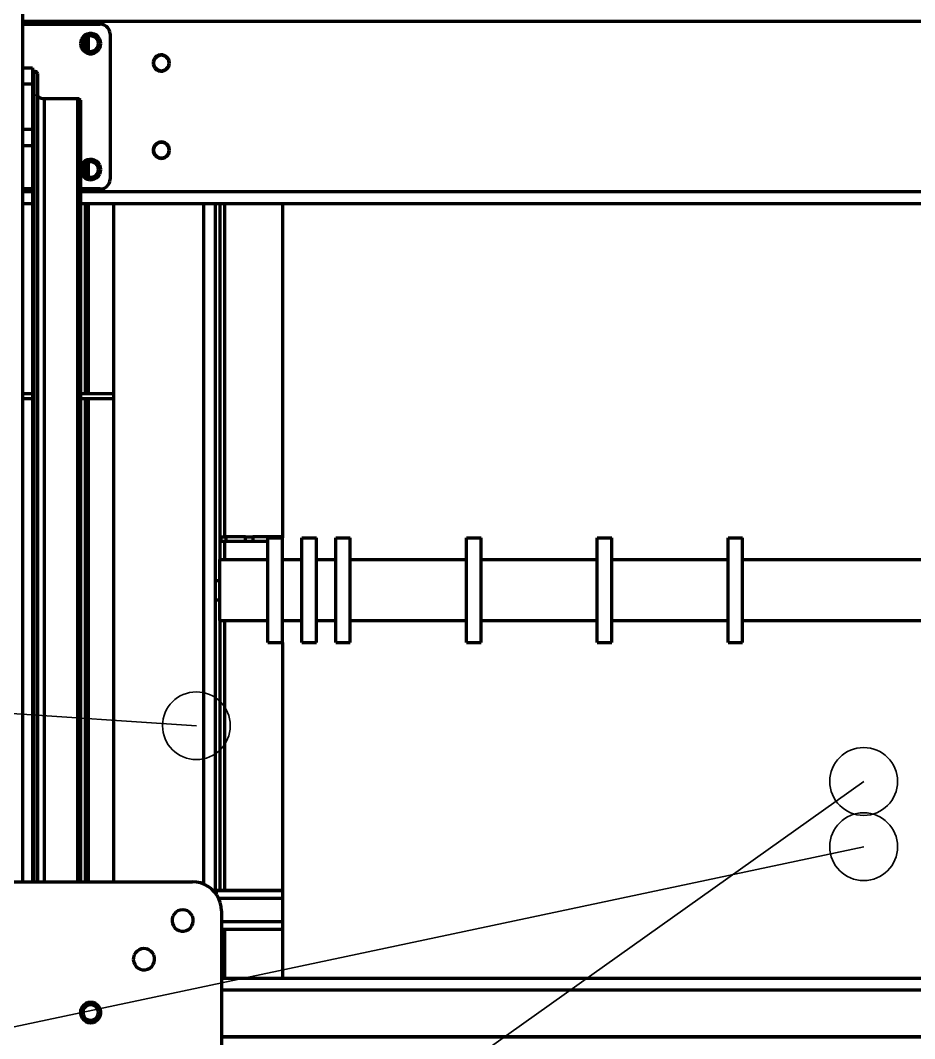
# Model space of a CAD drawing. Header units: millimetres. Extents: x 0 to 594, y 0 to 420.
# Drawn here: x 44.63 to 63.09, y 327.14 to 348.16 of the extents above; entities that cross this region are included whole.
import ezdxf

# ---------------------------------------------------------------- set-up
doc = ezdxf.new("R2010")
doc.units = ezdxf.units.MM

msp = doc.modelspace()

# ---------------------------------------------------------------- linework, layer by layer
at = {"color": 1, "lineweight": 70}
for p, q in [((44.68, 330.38), (44.68, 367.38)), ((79.4, 348.14), (44.68, 348.14)), ((44.68, 348.08), (46.28, 348.08)), ((46.325, 348.075), (46.28, 348.08)), ((46.006, 347.877), (45.961, 347.853)), ((46.055, 347.889), (46.006, 347.877)), ((46.105, 347.889), (46.055, 347.889)), ((46.154, 347.877), (46.105, 347.889)), ((46.199, 347.853), (46.154, 347.877)), ((46.367, 348.061), (46.325, 348.075)), ((46.405, 348.037), (46.367, 348.061)), ((46.436, 348.005), (46.405, 348.037)), ((46.46, 347.967), (46.436, 348.005)), ((46.475, 347.925), (46.46, 347.967)), ((46.48, 347.88), (46.475, 347.925)), ((46.48, 347.88), (46.48, 344.88)), ((45.876, 347.731), (45.87, 347.68)), ((45.87, 347.68), (45.876, 347.63)), ((45.894, 347.778), (45.876, 347.731)), ((45.923, 347.82), (45.894, 347.778)), ((45.924, 347.748), (45.912, 347.704)), ((45.912, 347.704), (45.912, 347.657)), ((45.933, 347.744), (45.921, 347.702)), ((45.921, 347.702), (45.921, 347.659)), ((45.961, 347.853), (45.923, 347.82)), ((45.948, 347.788), (45.924, 347.748)), ((45.956, 347.781), (45.933, 347.744)), ((45.982, 347.819), (45.948, 347.788)), ((45.988, 347.811), (45.956, 347.781)), ((45.975, 347.56), (45.975, 347.801)), ((46.023, 347.841), (45.982, 347.819)), ((46.026, 347.831), (45.988, 347.811)), ((46.016, 347.534), (46.016, 347.827)), ((46.068, 347.85), (46.023, 347.841)), ((46.069, 347.84), (46.026, 347.831)), ((46.033, 347.528), (46.033, 347.833)), ((46.115, 347.847), (46.068, 347.85)), ((46.113, 347.837), (46.069, 347.84)), ((46.154, 347.823), (46.113, 347.837)), ((46.158, 347.831), (46.115, 347.847)), ((46.189, 347.797), (46.154, 347.823)), ((46.196, 347.805), (46.158, 347.831)), ((46.217, 347.764), (46.189, 347.797)), ((46.225, 347.769), (46.196, 347.805)), ((46.237, 347.82), (46.199, 347.853)), ((46.234, 347.724), (46.217, 347.764)), ((46.244, 347.726), (46.225, 347.769)), ((46.24, 347.68), (46.234, 347.724)), ((46.234, 347.637), (46.24, 347.68)), ((46.266, 347.778), (46.237, 347.82)), ((46.25, 347.68), (46.244, 347.726)), ((46.244, 347.635), (46.25, 347.68)), ((46.284, 347.731), (46.266, 347.778)), ((46.29, 347.68), (46.284, 347.731)), ((46.284, 347.63), (46.29, 347.68)), ((45.876, 347.63), (45.894, 347.583)), ((45.894, 347.583), (45.923, 347.541)), ((45.912, 347.657), (45.924, 347.613)), ((45.921, 347.659), (45.933, 347.617)), ((45.923, 347.541), (45.961, 347.508)), ((45.924, 347.613), (45.948, 347.573)), ((45.933, 347.617), (45.956, 347.58)), ((45.948, 347.573), (45.982, 347.542)), ((45.956, 347.58), (45.988, 347.55)), ((45.961, 347.508), (46.006, 347.484)), ((45.982, 347.542), (46.023, 347.52)), ((45.988, 347.55), (46.026, 347.53)), ((46.006, 347.484), (46.055, 347.472)), ((46.023, 347.52), (46.068, 347.511)), ((46.026, 347.53), (46.069, 347.521)), ((46.055, 347.472), (46.105, 347.472)), ((46.068, 347.511), (46.115, 347.514)), ((46.069, 347.521), (46.113, 347.524)), ((46.105, 347.472), (46.154, 347.484)), ((46.113, 347.524), (46.154, 347.538)), ((46.115, 347.514), (46.158, 347.53)), ((46.154, 347.538), (46.189, 347.564)), ((46.154, 347.484), (46.199, 347.508)), ((46.158, 347.53), (46.196, 347.556)), ((46.189, 347.564), (46.217, 347.597)), ((46.196, 347.556), (46.225, 347.592)), ((46.199, 347.508), (46.237, 347.541)), ((46.217, 347.597), (46.234, 347.637)), ((46.225, 347.592), (46.244, 347.635)), ((46.237, 347.541), (46.266, 347.583)), ((46.266, 347.583), (46.284, 347.63)), ((47.528, 347.45), (47.483, 347.441)), ((47.575, 347.447), (47.528, 347.45)), ((47.384, 347.348), (47.372, 347.304)), ((47.372, 347.304), (47.372, 347.257)), ((47.372, 347.257), (47.384, 347.213)), ((47.393, 347.344), (47.381, 347.302)), ((47.381, 347.302), (47.381, 347.259)), ((47.381, 347.259), (47.393, 347.217)), ((47.408, 347.388), (47.384, 347.348)), ((47.416, 347.381), (47.393, 347.344)), ((47.442, 347.419), (47.408, 347.388)), ((47.448, 347.411), (47.416, 347.381)), ((47.483, 347.441), (47.442, 347.419)), ((47.486, 347.431), (47.448, 347.411)), ((47.529, 347.44), (47.486, 347.431)), ((47.573, 347.437), (47.529, 347.44)), ((47.614, 347.423), (47.573, 347.437)), ((47.618, 347.431), (47.575, 347.447)), ((47.649, 347.397), (47.614, 347.423)), ((47.656, 347.405), (47.618, 347.431)), ((47.677, 347.364), (47.649, 347.397)), ((47.685, 347.369), (47.656, 347.405)), ((47.694, 347.324), (47.677, 347.364)), ((47.704, 347.326), (47.685, 347.369)), ((47.7, 347.28), (47.694, 347.324)), ((47.694, 347.237), (47.7, 347.28)), ((47.71, 347.28), (47.704, 347.326)), ((47.704, 347.235), (47.71, 347.28)), ((44.68, 347.18), (44.88, 347.18)), ((44.88, 347.18), (44.88, 347.108)), ((44.91, 347.108), (44.88, 347.108)), ((44.88, 347.108), (44.88, 330.38)), ((44.937, 347.104), (44.91, 347.108)), ((44.91, 347.108), (44.91, 330.38)), ((44.959, 347.095), (44.937, 347.104)), ((44.975, 347.081), (44.959, 347.095)), ((44.98, 347.064), (44.975, 347.081)), ((44.98, 347.064), (44.98, 330.38)), ((47.384, 347.213), (47.408, 347.173)), ((47.393, 347.217), (47.416, 347.18)), ((47.408, 347.173), (47.442, 347.142)), ((47.416, 347.18), (47.448, 347.15)), ((47.442, 347.142), (47.483, 347.12)), ((47.448, 347.15), (47.486, 347.13)), ((47.483, 347.12), (47.528, 347.111)), ((47.486, 347.13), (47.529, 347.121)), ((47.528, 347.111), (47.575, 347.114)), ((47.529, 347.121), (47.573, 347.124)), ((47.573, 347.124), (47.614, 347.138)), ((47.575, 347.114), (47.618, 347.13)), ((47.614, 347.138), (47.649, 347.164)), ((47.618, 347.13), (47.656, 347.156)), ((47.649, 347.164), (47.677, 347.197)), ((47.656, 347.156), (47.685, 347.192)), ((47.677, 347.197), (47.694, 347.237)), ((47.685, 347.192), (47.704, 347.235)), ((44.68, 346.848), (44.88, 346.848)), ((44.983, 346.613), (44.98, 346.63)), ((44.991, 346.597), (44.983, 346.613)), ((45.004, 346.581), (44.991, 346.597)), ((45.021, 346.568), (45.004, 346.581)), ((45.042, 346.557), (45.021, 346.568)), ((45.066, 346.549), (45.042, 346.557)), ((45.093, 346.544), (45.066, 346.549)), ((45.12, 346.542), (45.093, 346.544)), ((45.81, 346.542), (45.12, 346.542)), ((45.12, 346.542), (45.12, 330.38)), ((45.837, 346.539), (45.81, 346.542)), ((45.81, 346.542), (45.81, 330.38)), ((45.859, 346.529), (45.837, 346.539)), ((45.875, 346.515), (45.859, 346.529)), ((45.88, 346.498), (45.875, 346.515)), ((45.88, 330.38), (45.88, 346.498)), ((44.68, 345.913), (44.88, 345.913)), ((44.68, 345.58), (44.88, 345.58)), ((47.408, 345.588), (47.384, 345.548)), ((47.416, 345.581), (47.393, 345.544)), ((47.442, 345.619), (47.408, 345.588)), ((47.448, 345.611), (47.416, 345.581)), ((47.483, 345.641), (47.442, 345.619)), ((47.486, 345.631), (47.448, 345.611)), ((47.528, 345.65), (47.483, 345.641)), ((47.529, 345.64), (47.486, 345.631)), ((47.575, 345.647), (47.528, 345.65)), ((47.573, 345.637), (47.529, 345.64)), ((47.614, 345.623), (47.573, 345.637)), ((47.618, 345.631), (47.575, 345.647)), ((47.649, 345.597), (47.614, 345.623)), ((47.656, 345.605), (47.618, 345.631)), ((47.677, 345.564), (47.649, 345.597)), ((47.685, 345.569), (47.656, 345.605)), ((47.694, 345.524), (47.677, 345.564)), ((47.704, 345.526), (47.685, 345.569)), ((47.384, 345.548), (47.372, 345.504)), ((47.372, 345.504), (47.372, 345.457)), ((47.372, 345.457), (47.384, 345.413)), ((47.393, 345.544), (47.381, 345.502)), ((47.381, 345.502), (47.381, 345.459)), ((47.381, 345.459), (47.393, 345.417)), ((47.384, 345.413), (47.408, 345.373)), ((47.393, 345.417), (47.416, 345.38)), ((47.408, 345.373), (47.442, 345.342)), ((47.416, 345.38), (47.448, 345.35)), ((47.448, 345.35), (47.486, 345.33)), ((47.614, 345.338), (47.649, 345.364)), ((47.618, 345.33), (47.656, 345.356)), ((47.649, 345.364), (47.677, 345.397)), ((47.656, 345.356), (47.685, 345.392)), ((47.677, 345.397), (47.694, 345.437)), ((47.685, 345.392), (47.704, 345.435)), ((47.7, 345.48), (47.694, 345.524)), ((47.694, 345.437), (47.7, 345.48)), ((47.71, 345.48), (47.704, 345.526)), ((47.704, 345.435), (47.71, 345.48)), ((45.901, 345.189), (45.88, 345.145)), ((45.931, 345.228), (45.901, 345.189)), ((45.924, 345.148), (45.912, 345.104)), ((45.933, 345.144), (45.921, 345.102)), ((45.948, 345.188), (45.924, 345.148)), ((45.97, 345.259), (45.931, 345.228)), ((45.956, 345.181), (45.933, 345.144)), ((45.982, 345.219), (45.948, 345.188)), ((45.988, 345.211), (45.956, 345.181)), ((46.015, 345.28), (45.97, 345.259)), ((45.975, 344.96), (45.975, 345.201)), ((46.023, 345.241), (45.982, 345.219)), ((46.026, 345.231), (45.988, 345.211)), ((46.063, 345.29), (46.015, 345.28)), ((46.016, 344.934), (46.016, 345.227)), ((46.068, 345.25), (46.023, 345.241)), ((46.069, 345.24), (46.026, 345.231)), ((46.033, 344.928), (46.033, 345.233)), ((46.112, 345.288), (46.063, 345.29)), ((46.115, 345.247), (46.068, 345.25)), ((46.113, 345.237), (46.069, 345.24)), ((46.16, 345.275), (46.112, 345.288)), ((46.154, 345.223), (46.113, 345.237)), ((46.158, 345.231), (46.115, 345.247)), ((46.189, 345.197), (46.154, 345.223)), ((46.196, 345.205), (46.158, 345.231)), ((46.203, 345.251), (46.16, 345.275)), ((46.217, 345.164), (46.189, 345.197)), ((46.225, 345.169), (46.196, 345.205)), ((46.24, 345.217), (46.203, 345.251)), ((46.234, 345.124), (46.217, 345.164)), ((46.244, 345.126), (46.225, 345.169)), ((46.267, 345.176), (46.24, 345.217)), ((46.284, 345.13), (46.267, 345.176)), ((47.442, 345.342), (47.483, 345.32)), ((47.483, 345.32), (47.528, 345.311)), ((47.486, 345.33), (47.529, 345.321)), ((47.528, 345.311), (47.575, 345.314)), ((47.529, 345.321), (47.573, 345.324)), ((47.573, 345.324), (47.614, 345.338)), ((47.575, 345.314), (47.618, 345.33)), ((45.88, 345.016), (45.901, 344.971)), ((45.901, 344.971), (45.931, 344.933)), ((45.912, 345.104), (45.912, 345.057)), ((45.912, 345.057), (45.924, 345.013)), ((45.921, 345.102), (45.921, 345.059)), ((45.921, 345.059), (45.933, 345.017)), ((45.924, 345.013), (45.948, 344.973)), ((45.931, 344.933), (45.97, 344.902)), ((45.933, 345.017), (45.956, 344.98)), ((45.948, 344.973), (45.982, 344.942)), ((45.956, 344.98), (45.988, 344.95)), ((45.982, 344.942), (46.023, 344.92)), ((45.988, 344.95), (46.026, 344.93)), ((46.026, 344.93), (46.069, 344.921)), ((46.113, 344.924), (46.154, 344.938)), ((46.115, 344.914), (46.158, 344.93)), ((46.154, 344.938), (46.189, 344.964)), ((46.158, 344.93), (46.196, 344.956)), ((46.189, 344.964), (46.217, 344.997)), ((46.196, 344.956), (46.225, 344.992)), ((46.203, 344.91), (46.24, 344.944)), ((46.217, 344.997), (46.234, 345.037)), ((46.225, 344.992), (46.244, 345.035)), ((46.24, 345.08), (46.234, 345.124)), ((46.234, 345.037), (46.24, 345.08)), ((46.24, 344.944), (46.267, 344.985)), ((46.25, 345.08), (46.244, 345.126)), ((46.244, 345.035), (46.25, 345.08)), ((46.267, 344.985), (46.284, 345.031)), ((46.29, 345.08), (46.284, 345.13)), ((46.284, 345.031), (46.29, 345.08)), ((45.97, 344.902), (46.015, 344.881)), ((46.015, 344.881), (46.063, 344.871)), ((46.023, 344.92), (46.068, 344.911)), ((46.063, 344.871), (46.112, 344.873)), ((46.068, 344.911), (46.115, 344.914)), ((46.069, 344.921), (46.113, 344.924)), ((46.112, 344.873), (46.16, 344.886)), ((46.16, 344.886), (46.203, 344.91)), ((46.367, 344.7), (46.405, 344.724)), ((46.405, 344.724), (46.436, 344.756)), ((46.436, 344.756), (46.46, 344.794)), ((46.46, 344.794), (46.475, 344.836)), ((46.475, 344.836), (46.48, 344.88)), ((44.88, 344.68), (44.68, 344.68)), ((44.88, 344.62), (44.68, 344.62)), ((46.28, 344.68), (45.88, 344.68)), ((78.2, 344.62), (45.88, 344.62)), ((46.28, 344.68), (46.325, 344.685)), ((46.325, 344.685), (46.367, 344.7)), ((44.68, 344.38), (44.88, 344.38)), ((45.88, 344.38), (78.2, 344.38)), ((45.975, 340.45), (45.975, 344.38)), ((46.016, 340.45), (46.016, 344.38)), ((46.033, 340.45), (46.033, 344.38)), ((46.55, 344.38), (46.55, 330.38)), ((48.41, 344.38), (48.41, 330.335)), ((48.65, 344.38), (48.65, 330.153)), ((48.75, 344.38), (48.75, 337.03)), ((48.85, 337.5), (48.85, 344.38)), ((50.04, 344.38), (50.04, 337.48)), ((44.88, 340.45), (44.68, 340.45)), ((44.88, 340.35), (44.68, 340.35)), ((46.55, 340.45), (45.88, 340.45)), ((46.55, 340.35), (45.88, 340.35)), ((45.975, 330.38), (45.975, 340.35)), ((46.016, 330.38), (46.016, 340.35)), ((46.033, 330.38), (46.033, 340.35)), ((48.77, 337.4), (48.77, 337.5)), ((48.77, 337.5), (48.771, 337.5)), ((48.77, 337.5), (48.77, 337.4)), ((48.771, 337.4), (48.77, 337.4)), ((48.771, 337.5), (48.773, 337.5)), ((48.773, 337.4), (48.771, 337.4)), ((48.773, 337.5), (48.776, 337.5)), ((48.776, 337.4), (48.773, 337.4)), ((48.776, 337.5), (48.78, 337.5)), ((48.78, 337.4), (48.776, 337.4)), ((48.78, 337.5), (48.785, 337.5)), ((48.785, 337.4), (48.78, 337.4)), ((48.785, 337.5), (48.792, 337.5)), ((48.792, 337.4), (48.785, 337.4)), ((48.792, 337.5), (48.799, 337.5)), ((48.799, 337.4), (48.792, 337.4)), ((48.799, 337.5), (48.808, 337.5)), ((48.808, 337.4), (48.799, 337.4)), ((48.808, 337.5), (48.817, 337.5)), ((48.817, 337.4), (48.808, 337.4)), ((48.817, 337.5), (48.827, 337.5)), ((48.827, 337.4), (48.817, 337.4)), ((48.827, 337.5), (48.837, 337.5)), ((48.837, 337.4), (48.827, 337.4)), ((48.837, 337.5), (48.848, 337.5)), ((48.848, 337.4), (48.837, 337.4)), ((48.848, 337.5), (48.859, 337.5)), ((48.859, 337.4), (48.848, 337.4)), ((48.85, 337.03), (48.85, 337.4)), ((48.859, 337.5), (48.87, 337.5)), ((48.87, 337.4), (48.859, 337.4)), ((49.275, 337.5), (48.87, 337.5)), ((48.87, 337.5), (48.87, 337.4)), ((49.275, 337.4), (48.87, 337.4)), ((49.275, 337.5), (49.287, 337.5)), ((49.275, 337.4), (49.275, 337.5)), ((49.287, 337.4), (49.275, 337.4)), ((49.287, 337.5), (49.3, 337.5)), ((49.3, 337.4), (49.287, 337.4)), ((49.3, 337.5), (49.312, 337.5)), ((49.312, 337.4), (49.3, 337.4)), ((49.312, 337.5), (49.324, 337.5)), ((49.324, 337.4), (49.312, 337.4)), ((49.324, 337.5), (49.336, 337.5)), ((49.336, 337.4), (49.324, 337.4)), ((49.336, 337.5), (49.348, 337.5)), ((49.348, 337.4), (49.336, 337.4)), ((49.348, 337.5), (49.359, 337.5)), ((49.359, 337.4), (49.348, 337.4)), ((49.359, 337.5), (49.37, 337.5)), ((49.37, 337.4), (49.359, 337.4)), ((49.37, 337.5), (49.381, 337.5)), ((49.381, 337.4), (49.37, 337.4)), ((49.381, 337.5), (49.391, 337.5)), ((49.391, 337.4), (49.381, 337.4)), ((49.391, 337.5), (49.401, 337.5)), ((49.401, 337.4), (49.391, 337.4)), ((49.401, 337.5), (49.411, 337.5)), ((49.411, 337.4), (49.401, 337.4)), ((49.411, 337.5), (49.42, 337.5)), ((49.42, 337.4), (49.411, 337.4)), ((49.42, 337.5), (49.428, 337.5)), ((49.428, 337.4), (49.42, 337.4)), ((49.466, 337.5), (49.428, 337.5)), ((49.428, 337.5), (49.428, 337.4)), ((49.448, 337.4), (49.428, 337.4)), ((49.469, 337.4), (49.448, 337.4)), ((49.505, 337.5), (49.466, 337.5)), ((49.49, 337.4), (49.469, 337.4)), ((49.512, 337.4), (49.49, 337.4)), ((49.545, 337.5), (49.505, 337.5)), ((49.533, 337.4), (49.512, 337.4)), ((49.555, 337.4), (49.533, 337.4)), ((49.585, 337.5), (49.545, 337.5)), ((49.577, 337.4), (49.555, 337.4)), ((49.6, 337.4), (49.577, 337.4)), ((49.627, 337.5), (49.585, 337.5)), ((49.622, 337.4), (49.6, 337.4)), ((49.645, 337.4), (49.622, 337.4)), ((49.67, 337.5), (49.627, 337.5)), ((49.669, 337.4), (49.645, 337.4)), ((49.692, 337.4), (49.669, 337.4)), ((49.713, 337.5), (49.67, 337.5)), ((49.716, 337.4), (49.692, 337.4)), ((49.757, 337.5), (49.713, 337.5)), ((49.74, 337.4), (49.716, 337.4)), ((49.74, 337.453), (49.74, 337.48)), ((49.74, 337.48), (50.04, 337.48)), ((49.74, 337.374), (49.74, 337.453)), ((49.74, 337.245), (49.74, 337.374)), ((49.803, 337.5), (49.757, 337.5)), ((49.849, 337.5), (49.803, 337.5)), ((49.895, 337.5), (49.849, 337.5)), ((49.943, 337.5), (49.895, 337.5)), ((49.991, 337.5), (49.943, 337.5)), ((50.04, 337.5), (49.991, 337.5)), ((50.04, 337.453), (50.04, 337.48)), ((50.04, 337.374), (50.04, 337.453)), ((50.04, 337.245), (50.04, 337.374)), ((50.44, 337.453), (50.44, 337.48)), ((50.44, 337.48), (50.74, 337.48)), ((50.44, 337.374), (50.44, 337.453)), ((50.44, 337.245), (50.44, 337.374)), ((50.74, 337.453), (50.74, 337.48)), ((50.74, 337.374), (50.74, 337.453)), ((50.74, 337.245), (50.74, 337.374)), ((51.14, 337.453), (51.14, 337.48)), ((51.14, 337.48), (51.44, 337.48)), ((51.14, 337.374), (51.14, 337.453)), ((51.14, 337.245), (51.14, 337.374)), ((51.44, 337.453), (51.44, 337.48)), ((51.44, 337.374), (51.44, 337.453)), ((51.44, 337.245), (51.44, 337.374)), ((53.84, 337.453), (53.84, 337.48)), ((53.84, 337.48), (54.14, 337.48)), ((53.84, 337.374), (53.84, 337.453)), ((53.84, 337.245), (53.84, 337.374)), ((54.14, 337.453), (54.14, 337.48)), ((54.14, 337.374), (54.14, 337.453)), ((54.14, 337.245), (54.14, 337.374)), ((56.54, 337.453), (56.54, 337.48)), ((56.54, 337.48), (56.84, 337.48)), ((56.54, 337.374), (56.54, 337.453)), ((56.54, 337.245), (56.54, 337.374)), ((56.84, 337.453), (56.84, 337.48)), ((56.84, 337.374), (56.84, 337.453)), ((56.84, 337.245), (56.84, 337.374)), ((59.24, 337.453), (59.24, 337.48)), ((59.24, 337.48), (59.54, 337.48)), ((59.24, 337.374), (59.24, 337.453)), ((59.24, 337.245), (59.24, 337.374)), ((59.54, 337.453), (59.54, 337.48)), ((59.54, 337.374), (59.54, 337.453)), ((59.54, 337.245), (59.54, 337.374)), ((49.74, 337.074), (49.74, 337.245)), ((50.04, 337.074), (50.04, 337.245)), ((50.44, 337.074), (50.44, 337.245)), ((50.74, 337.074), (50.74, 337.245)), ((51.14, 337.074), (51.14, 337.245)), ((51.44, 337.074), (51.44, 337.245)), ((53.84, 337.074), (53.84, 337.245)), ((54.14, 337.074), (54.14, 337.245)), ((56.54, 337.074), (56.54, 337.245)), ((56.84, 337.074), (56.84, 337.245)), ((59.24, 337.074), (59.24, 337.245)), ((59.54, 337.074), (59.54, 337.245)), ((48.74, 337.03), (48.74, 337.027)), ((48.74, 337.03), (49.74, 337.03)), ((48.74, 337.027), (48.74, 337.015)), ((48.74, 337.015), (48.74, 336.995)), ((48.74, 336.995), (48.74, 336.968)), ((48.74, 336.968), (48.74, 336.934)), ((49.74, 336.869), (49.74, 337.074)), ((50.04, 336.869), (50.04, 337.074)), ((50.04, 337.03), (50.44, 337.03)), ((50.44, 336.869), (50.44, 337.074)), ((50.74, 336.869), (50.74, 337.074)), ((50.74, 337.03), (51.14, 337.03)), ((51.14, 336.869), (51.14, 337.074)), ((51.44, 336.869), (51.44, 337.074)), ((51.44, 337.03), (53.84, 337.03)), ((53.84, 336.869), (53.84, 337.074)), ((54.14, 336.869), (54.14, 337.074)), ((54.14, 337.03), (56.54, 337.03)), ((56.54, 336.869), (56.54, 337.074)), ((56.84, 336.869), (56.84, 337.074)), ((56.84, 337.03), (59.24, 337.03)), ((59.24, 336.869), (59.24, 337.074)), ((59.54, 336.869), (59.54, 337.074)), ((59.54, 337.03), (64.54, 337.03)), ((48.74, 336.934), (48.74, 336.893)), ((48.74, 336.893), (48.74, 336.846)), ((48.74, 336.846), (48.74, 336.793)), ((48.74, 336.793), (48.74, 336.736)), ((48.74, 336.736), (48.74, 336.674)), ((49.74, 336.641), (49.74, 336.869)), ((50.04, 336.641), (50.04, 336.869)), ((50.44, 336.641), (50.44, 336.869)), ((50.74, 336.641), (50.74, 336.869)), ((51.14, 336.641), (51.14, 336.869)), ((51.44, 336.641), (51.44, 336.869)), ((53.84, 336.641), (53.84, 336.869)), ((54.14, 336.641), (54.14, 336.869)), ((56.54, 336.641), (56.54, 336.869)), ((56.84, 336.641), (56.84, 336.869)), ((59.24, 336.641), (59.24, 336.869)), ((59.54, 336.641), (59.54, 336.869)), ((48.66, 336.595), (48.66, 336.6)), ((48.66, 336.6), (48.74, 336.6)), ((48.66, 336.581), (48.66, 336.595)), ((48.66, 336.557), (48.66, 336.581)), ((48.66, 336.525), (48.66, 336.557)), ((48.66, 336.487), (48.66, 336.525)), ((48.74, 336.674), (48.74, 336.609)), ((48.74, 336.609), (48.74, 336.541)), ((48.74, 336.541), (48.74, 336.471)), ((49.74, 336.4), (49.74, 336.641)), ((50.04, 336.4), (50.04, 336.641)), ((50.44, 336.4), (50.44, 336.641)), ((50.74, 336.4), (50.74, 336.641)), ((51.14, 336.4), (51.14, 336.641)), ((51.44, 336.4), (51.44, 336.641)), ((53.84, 336.4), (53.84, 336.641)), ((54.14, 336.4), (54.14, 336.641)), ((56.54, 336.4), (56.54, 336.641)), ((56.84, 336.4), (56.84, 336.641)), ((59.24, 336.4), (59.24, 336.641)), ((59.54, 336.4), (59.54, 336.641)), ((48.66, 336.445), (48.66, 336.487)), ((48.66, 336.4), (48.66, 336.445)), ((48.66, 336.356), (48.66, 336.4)), ((48.66, 336.314), (48.66, 336.356)), ((48.66, 336.276), (48.66, 336.314)), ((48.74, 336.471), (48.74, 336.4)), ((48.74, 336.4), (48.74, 336.33)), ((48.74, 336.33), (48.74, 336.26)), ((49.74, 336.16), (49.74, 336.4)), ((50.04, 336.16), (50.04, 336.4)), ((50.44, 336.16), (50.44, 336.4)), ((50.74, 336.16), (50.74, 336.4)), ((51.14, 336.16), (51.14, 336.4)), ((51.44, 336.16), (51.44, 336.4)), ((53.84, 336.16), (53.84, 336.4)), ((54.14, 336.16), (54.14, 336.4)), ((56.54, 336.16), (56.54, 336.4)), ((56.84, 336.16), (56.84, 336.4)), ((59.24, 336.16), (59.24, 336.4)), ((59.54, 336.16), (59.54, 336.4)), ((48.66, 336.244), (48.66, 336.276)), ((48.66, 336.22), (48.66, 336.244)), ((48.66, 336.205), (48.66, 336.22)), ((48.66, 336.2), (48.66, 336.205)), ((48.66, 336.2), (48.74, 336.2)), ((48.74, 336.26), (48.74, 336.192)), ((48.74, 336.192), (48.74, 336.127)), ((48.74, 336.127), (48.74, 336.065)), ((49.74, 335.932), (49.74, 336.16)), ((50.04, 335.932), (50.04, 336.16)), ((50.44, 335.932), (50.44, 336.16)), ((50.74, 335.932), (50.74, 336.16)), ((51.14, 335.932), (51.14, 336.16)), ((51.44, 335.932), (51.44, 336.16)), ((53.84, 335.932), (53.84, 336.16)), ((54.14, 335.932), (54.14, 336.16)), ((56.54, 335.932), (56.54, 336.16)), ((56.84, 335.932), (56.84, 336.16)), ((59.24, 335.932), (59.24, 336.16)), ((59.54, 335.932), (59.54, 336.16)), ((48.74, 336.065), (48.74, 336.008)), ((48.74, 336.008), (48.74, 335.955)), ((48.74, 335.955), (48.74, 335.908)), ((48.74, 335.908), (48.74, 335.867)), ((49.74, 335.727), (49.74, 335.932)), ((50.04, 335.727), (50.04, 335.932)), ((50.44, 335.727), (50.44, 335.932)), ((50.74, 335.727), (50.74, 335.932)), ((51.14, 335.727), (51.14, 335.932)), ((51.44, 335.727), (51.44, 335.932)), ((53.84, 335.727), (53.84, 335.932)), ((54.14, 335.727), (54.14, 335.932)), ((56.54, 335.727), (56.54, 335.932)), ((56.84, 335.727), (56.84, 335.932)), ((59.24, 335.727), (59.24, 335.932)), ((59.54, 335.727), (59.54, 335.932)), ((48.74, 335.867), (48.74, 335.833)), ((48.74, 335.833), (48.74, 335.806)), ((48.74, 335.806), (48.74, 335.786)), ((48.74, 335.786), (48.74, 335.774)), ((48.74, 335.774), (48.74, 335.77)), ((48.74, 335.77), (49.74, 335.77)), ((48.75, 335.77), (48.75, 330.2)), ((48.85, 330.2), (48.85, 335.77)), ((49.74, 335.556), (49.74, 335.727)), ((50.04, 335.77), (50.44, 335.77)), ((50.04, 335.556), (50.04, 335.727)), ((50.44, 335.556), (50.44, 335.727)), ((50.74, 335.77), (51.14, 335.77)), ((50.74, 335.556), (50.74, 335.727)), ((51.14, 335.556), (51.14, 335.727)), ((51.44, 335.77), (53.84, 335.77)), ((51.44, 335.556), (51.44, 335.727)), ((53.84, 335.556), (53.84, 335.727)), ((54.14, 335.77), (56.54, 335.77)), ((54.14, 335.556), (54.14, 335.727)), ((56.54, 335.556), (56.54, 335.727)), ((56.84, 335.77), (59.24, 335.77)), ((56.84, 335.556), (56.84, 335.727)), ((59.24, 335.556), (59.24, 335.727)), ((59.54, 335.77), (64.54, 335.77)), ((59.54, 335.556), (59.54, 335.727)), ((49.74, 335.427), (49.74, 335.556)), ((50.04, 335.427), (50.04, 335.556)), ((50.44, 335.427), (50.44, 335.556)), ((50.74, 335.427), (50.74, 335.556)), ((51.14, 335.427), (51.14, 335.556)), ((51.44, 335.427), (51.44, 335.556)), ((53.84, 335.427), (53.84, 335.556)), ((54.14, 335.427), (54.14, 335.556)), ((56.54, 335.427), (56.54, 335.556)), ((56.84, 335.427), (56.84, 335.556)), ((59.24, 335.427), (59.24, 335.556)), ((59.54, 335.427), (59.54, 335.556)), ((49.74, 335.348), (49.74, 335.427)), ((49.74, 335.32), (49.74, 335.348)), ((49.74, 335.32), (50.04, 335.32)), ((50.04, 335.348), (50.04, 335.427)), ((50.04, 335.32), (50.04, 335.348)), ((50.04, 335.32), (50.04, 328.38)), ((50.44, 335.348), (50.44, 335.427)), ((50.44, 335.32), (50.44, 335.348)), ((50.44, 335.32), (50.74, 335.32)), ((50.74, 335.348), (50.74, 335.427)), ((50.74, 335.32), (50.74, 335.348)), ((51.14, 335.348), (51.14, 335.427)), ((51.14, 335.32), (51.14, 335.348)), ((51.14, 335.32), (51.44, 335.32)), ((51.44, 335.348), (51.44, 335.427)), ((51.44, 335.32), (51.44, 335.348)), ((53.84, 335.348), (53.84, 335.427)), ((53.84, 335.32), (53.84, 335.348)), ((53.84, 335.32), (54.14, 335.32)), ((54.14, 335.348), (54.14, 335.427)), ((54.14, 335.32), (54.14, 335.348)), ((56.54, 335.348), (56.54, 335.427)), ((56.54, 335.32), (56.54, 335.348)), ((56.54, 335.32), (56.84, 335.32)), ((56.84, 335.348), (56.84, 335.427)), ((56.84, 335.32), (56.84, 335.348)), ((59.24, 335.348), (59.24, 335.427)), ((59.24, 335.32), (59.24, 335.348)), ((59.24, 335.32), (59.54, 335.32)), ((59.54, 335.348), (59.54, 335.427)), ((59.54, 335.32), (59.54, 335.348)), ((41.38, 330.38), (48.18, 330.38)), ((48.265, 330.374), (48.18, 330.38)), ((48.349, 330.356), (48.265, 330.374)), ((48.429, 330.326), (48.349, 330.356)), ((48.504, 330.285), (48.429, 330.326)), ((48.573, 330.234), (48.504, 330.285)), ((48.633, 330.173), (48.573, 330.234)), ((48.685, 330.105), (48.633, 330.173)), ((48.67, 330.2), (48.67, 330.2)), ((48.67, 330.2), (48.67, 330.199)), ((50.04, 330.2), (48.67, 330.2)), ((48.67, 330.2), (50.04, 330.2)), ((48.67, 330.199), (48.67, 330.197)), ((48.67, 330.197), (48.67, 330.194)), ((48.67, 330.194), (48.67, 330.19)), ((48.67, 330.19), (48.67, 330.186)), ((48.67, 330.186), (48.67, 330.181)), ((48.67, 330.181), (48.67, 330.175)), ((48.67, 330.175), (48.67, 330.168)), ((48.67, 330.168), (48.67, 330.161)), ((48.67, 330.161), (48.67, 330.153)), ((48.67, 330.153), (48.67, 330.145)), ((48.67, 330.145), (48.67, 330.136)), ((48.67, 330.136), (48.67, 330.127)), ((48.726, 330.03), (48.685, 330.105)), ((48.721, 330.04), (50.04, 330.04)), ((48.756, 329.95), (48.726, 330.03)), ((47.929, 329.795), (47.881, 329.777)), ((47.98, 329.8), (47.929, 329.795)), ((48.031, 329.795), (47.98, 329.8)), ((48.079, 329.777), (48.031, 329.795)), ((48.774, 329.866), (48.756, 329.95)), ((48.78, 329.78), (48.774, 329.866)), ((47.763, 329.619), (47.76, 329.568)), ((47.778, 329.668), (47.763, 329.619)), ((47.804, 329.712), (47.778, 329.668)), ((47.839, 329.749), (47.804, 329.712)), ((47.881, 329.777), (47.839, 329.749)), ((48.121, 329.749), (48.079, 329.777)), ((48.156, 329.712), (48.121, 329.749)), ((48.182, 329.668), (48.156, 329.712)), ((48.197, 329.619), (48.182, 329.668)), ((48.2, 329.568), (48.197, 329.619)), ((48.78, 329.78), (48.78, 322.98)), ((47.76, 329.568), (47.769, 329.517)), ((47.769, 329.517), (47.789, 329.47)), ((47.789, 329.47), (47.82, 329.43)), ((47.82, 329.43), (47.859, 329.397)), ((47.859, 329.397), (47.905, 329.374)), ((47.905, 329.374), (47.954, 329.362)), ((48.006, 329.362), (48.055, 329.374)), ((48.055, 329.374), (48.101, 329.397)), ((48.101, 329.397), (48.14, 329.43)), ((48.14, 329.43), (48.171, 329.47)), ((48.171, 329.47), (48.191, 329.517)), ((48.191, 329.517), (48.2, 329.568)), ((48.78, 329.56), (50.04, 329.56)), ((48.78, 329.4), (50.04, 329.4)), ((48.78, 329.4), (50.04, 329.4)), ((48.85, 328.38), (48.85, 329.4)), ((47.954, 329.362), (48.006, 329.362)), ((47.081, 328.977), (47.039, 328.949)), ((47.129, 328.995), (47.081, 328.977)), ((47.18, 329), (47.129, 328.995)), ((47.231, 328.995), (47.18, 329)), ((47.279, 328.977), (47.231, 328.995)), ((47.321, 328.949), (47.279, 328.977)), ((46.963, 328.819), (46.96, 328.768)), ((46.96, 328.768), (46.969, 328.717)), ((46.978, 328.868), (46.963, 328.819)), ((47.004, 328.912), (46.978, 328.868)), ((47.039, 328.949), (47.004, 328.912)), ((47.356, 328.912), (47.321, 328.949)), ((47.382, 328.868), (47.356, 328.912)), ((47.397, 328.819), (47.382, 328.868)), ((47.391, 328.717), (47.4, 328.768)), ((47.4, 328.768), (47.397, 328.819)), ((46.969, 328.717), (46.989, 328.67)), ((46.989, 328.67), (47.02, 328.63)), ((47.02, 328.63), (47.059, 328.597)), ((47.059, 328.597), (47.105, 328.574)), ((47.105, 328.574), (47.154, 328.562)), ((47.154, 328.562), (47.206, 328.562)), ((47.206, 328.562), (47.255, 328.574)), ((47.255, 328.574), (47.301, 328.597)), ((47.301, 328.597), (47.34, 328.63)), ((47.34, 328.63), (47.371, 328.67)), ((47.371, 328.67), (47.391, 328.717)), ((75.3, 328.38), (48.78, 328.38)), ((75.3, 328.38), (48.78, 328.38)), ((75.3, 328.14), (48.78, 328.14)), ((45.88, 327.701), (45.871, 327.701)), ((45.884, 327.755), (45.872, 327.706)), ((45.872, 327.706), (45.872, 327.655)), ((45.877, 327.733), (45.88, 327.72)), ((45.88, 327.72), (45.88, 327.745)), ((45.88, 327.72), (45.88, 327.701)), ((45.881, 327.705), (45.893, 327.751)), ((45.881, 327.656), (45.881, 327.705)), ((45.907, 327.8), (45.884, 327.755)), ((45.893, 327.751), (45.915, 327.794)), ((45.941, 327.838), (45.907, 327.8)), ((45.915, 327.794), (45.947, 327.83)), ((45.929, 327.734), (45.92, 327.691)), ((45.92, 327.691), (45.923, 327.648)), ((45.949, 327.773), (45.929, 327.734)), ((45.982, 327.866), (45.941, 327.838)), ((45.947, 327.83), (45.987, 327.858)), ((45.979, 327.805), (45.949, 327.773)), ((46.016, 327.827), (45.979, 327.805)), ((46.03, 327.884), (45.982, 327.866)), ((45.987, 327.858), (46.032, 327.875)), ((46.058, 327.839), (46.016, 327.827)), ((46.08, 327.89), (46.03, 327.884)), ((46.032, 327.875), (46.08, 327.88)), ((46.102, 327.839), (46.058, 327.839)), ((46.13, 327.884), (46.08, 327.89)), ((46.08, 327.88), (46.128, 327.875)), ((46.144, 327.827), (46.102, 327.839)), ((46.128, 327.875), (46.173, 327.858)), ((46.178, 327.866), (46.13, 327.884)), ((46.181, 327.805), (46.144, 327.827)), ((46.173, 327.858), (46.213, 327.83)), ((46.219, 327.838), (46.178, 327.866)), ((46.211, 327.773), (46.181, 327.805)), ((46.231, 327.734), (46.211, 327.773)), ((46.213, 327.83), (46.245, 327.794)), ((46.253, 327.8), (46.219, 327.838)), ((46.24, 327.691), (46.231, 327.734)), ((46.237, 327.648), (46.24, 327.691)), ((46.245, 327.794), (46.267, 327.751)), ((46.276, 327.755), (46.253, 327.8)), ((46.267, 327.751), (46.279, 327.705)), ((46.288, 327.706), (46.276, 327.755)), ((46.279, 327.705), (46.279, 327.656)), ((46.288, 327.655), (46.288, 327.706)), ((45.872, 327.655), (45.884, 327.606)), ((45.893, 327.61), (45.881, 327.656)), ((45.884, 327.606), (45.907, 327.561)), ((45.915, 327.567), (45.893, 327.61)), ((45.907, 327.561), (45.941, 327.523)), ((45.947, 327.531), (45.915, 327.567)), ((45.923, 327.648), (45.938, 327.607)), ((45.938, 327.607), (45.963, 327.571)), ((45.941, 327.523), (45.982, 327.495)), ((45.987, 327.503), (45.947, 327.531)), ((45.963, 327.571), (45.997, 327.544)), ((45.982, 327.495), (46.03, 327.477)), ((46.032, 327.486), (45.987, 327.503)), ((45.997, 327.544), (46.037, 327.526)), ((46.08, 327.48), (46.032, 327.486)), ((46.037, 327.526), (46.08, 327.52)), ((46.08, 327.52), (46.123, 327.526)), ((46.128, 327.486), (46.08, 327.48)), ((46.123, 327.526), (46.163, 327.544)), ((46.173, 327.503), (46.128, 327.486)), ((46.13, 327.477), (46.178, 327.495)), ((46.163, 327.544), (46.197, 327.571)), ((46.213, 327.531), (46.173, 327.503)), ((46.178, 327.495), (46.219, 327.523)), ((46.197, 327.571), (46.222, 327.607)), ((46.245, 327.567), (46.213, 327.531)), ((46.219, 327.523), (46.253, 327.561)), ((46.222, 327.607), (46.237, 327.648)), ((46.267, 327.61), (46.245, 327.567)), ((46.253, 327.561), (46.276, 327.606)), ((46.279, 327.656), (46.267, 327.61)), ((46.276, 327.606), (46.288, 327.655)), ((46.03, 327.477), (46.08, 327.47)), ((46.08, 327.47), (46.13, 327.477)), ((75.3, 327.18), (48.78, 327.18)), ((48.78, 327.18), (75.3, 327.18)), ((48.78, 327.18), (75.3, 327.18))]:
    msp.add_line(p, q, dxfattribs=at)
at = {"color": 7, "lineweight": 35}
for p, q in [((31.9, 334.675), (48.264, 333.6)), ((29.108, 309.049), (62.04, 332.45)), ((31.323, 324.59), (62.04, 331.103))]:
    msp.add_line(p, q, dxfattribs=at)
for centre in [(48.264, 333.6), (62.04, 332.45), (62.04, 331.103)]:
    msp.add_circle(centre, 0.7, dxfattribs=at)

doc.saveas('drawing.dxf')
